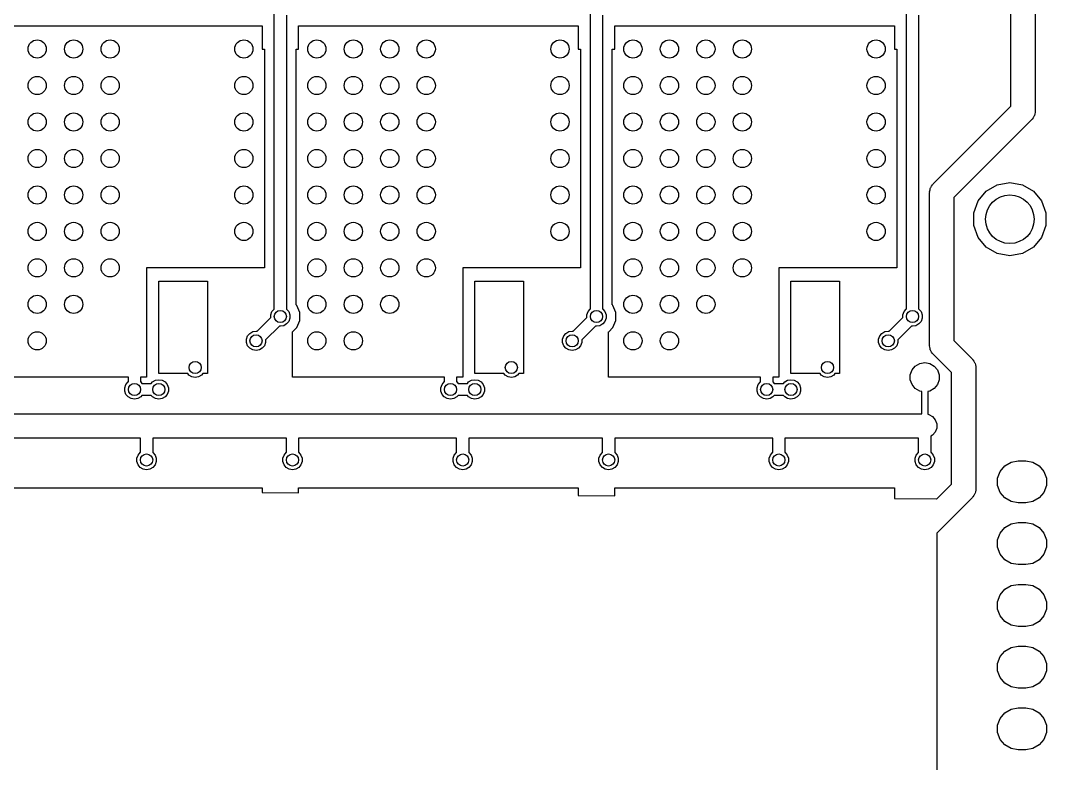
# Model space of a CAD drawing. Extents: x 0.3 to 75.7, y -92.7 to -2.
# Drawn here: x 33.32 to 75.51, y -57.51 to -26.83 of the extents above; entities that cross this region are included whole.
import ezdxf

# ---------------------------------------------------------------- set-up
doc = ezdxf.new("R2010")
doc.units = 0
doc.header["$MEASUREMENT"] = 0
doc.layers.add('BLACK', color=7, linetype='CONTINUOUS')

msp = doc.modelspace()

# ---------------------------------------------------------------- linework, layer by layer
at = {"layer": 'Black'}
for p, q in [((74.04, -30.3529), (74.04, -20.994)), ((75.04, -20.994), (75.04, -30.56)), ((43.75, -38.6877), (43.75, -26.5)), ((56.75, -38.6877), (56.75, -26.5)), ((69.75, -38.6877), (69.75, -26.5)), ((44.25, -26.6036), (44.25, -38.6877)), ((57.25, -26.6036), (57.25, -38.6877)), ((70.25, -26.6036), (70.25, -38.6877)), ((31.7494, -27.0503), (43.2506, -27.0503)), ((43.2506, -27.0503), (43.2506, -28)), ((44.7494, -28), (44.7494, -27.0503)), ((44.7494, -27.0503), (56.2506, -27.0503)), ((56.2506, -27.0503), (56.2506, -28)), ((57.7494, -28), (57.7494, -27.0503)), ((57.7494, -27.0503), (69.2506, -27.0503)), ((69.2506, -27.0503), (69.2506, -28)), ((43.2506, -28), (43.337, -28)), ((43.337, -28), (43.3381, -28.0002)), ((43.3381, -28.0002), (43.3393, -28.0002)), ((43.3393, -28.0002), (43.3403, -28.0006)), ((43.3403, -28.0006), (43.3414, -28.0008)), ((43.3414, -28.0008), (43.3424, -28.0014)), ((43.3424, -28.0014), (43.3435, -28.0017)), ((43.3435, -28.0017), (43.3444, -28.0025)), ((43.3444, -28.0025), (43.3454, -28.003)), ((43.3454, -28.003), (43.3461, -28.0039)), ((43.3461, -28.0039), (43.347, -28.0046)), ((43.347, -28.0046), (43.3475, -28.0056)), ((43.3475, -28.0056), (43.3483, -28.0065)), ((43.3483, -28.0065), (43.3486, -28.0076)), ((43.3486, -28.0076), (43.3492, -28.0086)), ((43.3492, -28.0086), (43.3494, -28.0097)), ((43.3494, -28.0097), (43.3498, -28.0107)), ((43.3498, -28.0107), (43.3498, -28.0119)), ((43.3498, -28.0119), (43.35, -28.013)), ((43.35, -28.013), (43.35, -36.987)), ((44.65, -28.013), (44.6502, -28.0119)), ((44.65, -38.5134), (44.65, -28.013)), ((44.6502, -28.0107), (44.6506, -28.0097)), ((44.6502, -28.0119), (44.6502, -28.0107)), ((44.6506, -28.0097), (44.6508, -28.0086)), ((44.6508, -28.0086), (44.6514, -28.0076)), ((44.6514, -28.0076), (44.6517, -28.0065)), ((44.6517, -28.0065), (44.6525, -28.0056)), ((44.6525, -28.0056), (44.653, -28.0046)), ((44.653, -28.0046), (44.6539, -28.0039)), ((44.6539, -28.0039), (44.6546, -28.003)), ((44.6546, -28.003), (44.6556, -28.0025)), ((44.6556, -28.0025), (44.6565, -28.0017)), ((44.6565, -28.0017), (44.6576, -28.0014)), ((44.6576, -28.0014), (44.6586, -28.0008)), ((44.6586, -28.0008), (44.6597, -28.0006)), ((44.6597, -28.0006), (44.6607, -28.0002)), ((44.6607, -28.0002), (44.6619, -28.0002)), ((44.6619, -28.0002), (44.663, -28)), ((44.663, -28), (44.7494, -28)), ((56.2506, -28), (56.337, -28)), ((56.337, -28), (56.3381, -28.0002)), ((56.3381, -28.0002), (56.3393, -28.0002)), ((56.3393, -28.0002), (56.3403, -28.0006)), ((56.3403, -28.0006), (56.3414, -28.0008)), ((56.3414, -28.0008), (56.3424, -28.0014)), ((56.3424, -28.0014), (56.3435, -28.0017)), ((56.3435, -28.0017), (56.3444, -28.0025)), ((56.3444, -28.0025), (56.3454, -28.003)), ((56.3454, -28.003), (56.3461, -28.0039)), ((56.3461, -28.0039), (56.347, -28.0046)), ((56.347, -28.0046), (56.3475, -28.0056)), ((56.3475, -28.0056), (56.3483, -28.0065)), ((56.3483, -28.0065), (56.3486, -28.0076)), ((56.3486, -28.0076), (56.3492, -28.0086)), ((56.3492, -28.0086), (56.3494, -28.0097)), ((56.3494, -28.0097), (56.3498, -28.0107)), ((56.3498, -28.0107), (56.3498, -28.0119)), ((56.3498, -28.0119), (56.35, -28.013)), ((56.35, -28.013), (56.35, -36.987)), ((57.65, -28.013), (57.6502, -28.0119)), ((57.65, -38.5134), (57.65, -28.013)), ((57.6502, -28.0107), (57.6506, -28.0097)), ((57.6502, -28.0119), (57.6502, -28.0107)), ((57.6506, -28.0097), (57.6508, -28.0086)), ((57.6508, -28.0086), (57.6514, -28.0076)), ((57.6514, -28.0076), (57.6517, -28.0065)), ((57.6517, -28.0065), (57.6525, -28.0056)), ((57.6525, -28.0056), (57.653, -28.0046)), ((57.653, -28.0046), (57.6539, -28.0039)), ((57.6539, -28.0039), (57.6546, -28.003)), ((57.6546, -28.003), (57.6556, -28.0025)), ((57.6556, -28.0025), (57.6565, -28.0017)), ((57.6565, -28.0017), (57.6576, -28.0014)), ((57.6576, -28.0014), (57.6586, -28.0008)), ((57.6586, -28.0008), (57.6597, -28.0006)), ((57.6597, -28.0006), (57.6607, -28.0002)), ((57.6607, -28.0002), (57.6619, -28.0002)), ((57.6619, -28.0002), (57.663, -28)), ((57.663, -28), (57.7494, -28)), ((69.2506, -28), (69.337, -28)), ((69.337, -28), (69.3381, -28.0002)), ((69.3381, -28.0002), (69.3393, -28.0002)), ((69.3393, -28.0002), (69.3403, -28.0006)), ((69.3403, -28.0006), (69.3414, -28.0008)), ((69.3414, -28.0008), (69.3424, -28.0014)), ((69.3424, -28.0014), (69.3435, -28.0017)), ((69.3435, -28.0017), (69.3444, -28.0025)), ((69.3444, -28.0025), (69.3454, -28.003)), ((69.3454, -28.003), (69.3461, -28.0039)), ((69.3461, -28.0039), (69.347, -28.0046)), ((69.347, -28.0046), (69.3475, -28.0056)), ((69.3475, -28.0056), (69.3483, -28.0065)), ((69.3483, -28.0065), (69.3486, -28.0076)), ((69.3486, -28.0076), (69.3492, -28.0086)), ((69.3492, -28.0086), (69.3494, -28.0097)), ((69.3494, -28.0097), (69.3498, -28.0107)), ((69.3498, -28.0107), (69.3498, -28.0119)), ((69.3498, -28.0119), (69.35, -28.013)), ((69.35, -28.013), (69.35, -36.987)), ((70.8464, -33.5464), (74.04, -30.3529)), ((74.9932, -30.7713), (74.9557, -30.8248)), ((74.9988, -30.7501), (74.9932, -30.7713)), ((75.0098, -30.731), (74.9988, -30.7501)), ((75.0212, -30.6667), (75.0098, -30.731)), ((75.0381, -30.6036), (75.0212, -30.6667)), ((75.04, -30.56), (75.0362, -30.5817)), ((75.0362, -30.5817), (75.0381, -30.6036)), ((74.8936, -30.9136), (71.7, -34.1071)), ((74.9062, -30.8955), (74.8936, -30.9136)), ((74.923, -30.8814), (74.9062, -30.8955)), ((74.9557, -30.8248), (74.923, -30.8814)), ((70.7188, -33.7933), (70.7302, -33.729)), ((70.7302, -33.729), (70.7412, -33.7099)), ((70.7412, -33.7099), (70.7468, -33.6887)), ((70.7468, -33.6887), (70.7843, -33.6352)), ((70.7843, -33.6352), (70.817, -33.5786)), ((70.817, -33.5786), (70.8338, -33.5645)), ((70.8338, -33.5645), (70.8464, -33.5464)), ((73.0321, -33.8465), (73.485, -33.5851)), ((73.485, -33.5851), (74, -33.4943)), ((74, -33.4943), (74.515, -33.5851)), ((74.515, -33.5851), (74.9679, -33.8465)), ((70.7, -33.9), (70.7038, -33.8783)), ((70.7, -40.2), (70.7, -33.9)), ((70.7019, -33.8564), (70.7188, -33.7933)), ((70.7038, -33.8783), (70.7019, -33.8564)), ((71.7, -34.1071), (71.7, -39.9929)), ((72.696, -34.2471), (73.0321, -33.8465)), ((74.9679, -33.8465), (75.304, -34.2471)), ((72.5171, -34.7385), (72.696, -34.2471)), ((75.304, -34.2471), (75.4829, -34.7385)), ((72.5171, -35.2615), (72.5171, -34.7385)), ((75.4829, -34.7385), (75.4829, -35.2615)), ((72.696, -35.7529), (72.5171, -35.2615)), ((75.4829, -35.2615), (75.304, -35.7529)), ((73.0321, -36.1535), (72.696, -35.7529)), ((75.304, -35.7529), (74.9679, -36.1535)), ((73.485, -36.4149), (73.0321, -36.1535)), ((74.9679, -36.1535), (74.515, -36.4149)), ((74, -36.5057), (73.485, -36.4149)), ((74.515, -36.4149), (74, -36.5057)), ((38.5002, -37.0002), (38.5, -37.0012)), ((38.5, -37.0012), (38.5, -41.487)), ((38.5013, -37), (38.5002, -37.0002)), ((43.337, -37), (38.5013, -37)), ((43.3381, -36.9998), (43.337, -37)), ((43.3393, -36.9998), (43.3381, -36.9998)), ((43.3403, -36.9994), (43.3393, -36.9998)), ((43.3414, -36.9992), (43.3403, -36.9994)), ((43.3424, -36.9986), (43.3414, -36.9992)), ((43.3435, -36.9983), (43.3424, -36.9986)), ((43.3444, -36.9975), (43.3435, -36.9983)), ((43.3454, -36.997), (43.3444, -36.9975)), ((43.3461, -36.9961), (43.3454, -36.997)), ((43.347, -36.9954), (43.3461, -36.9961)), ((43.3475, -36.9944), (43.347, -36.9954)), ((43.3483, -36.9935), (43.3475, -36.9944)), ((43.3486, -36.9924), (43.3483, -36.9935)), ((43.3492, -36.9914), (43.3486, -36.9924)), ((43.3494, -36.9903), (43.3492, -36.9914)), ((43.3498, -36.9893), (43.3494, -36.9903)), ((43.35, -36.987), (43.3498, -36.9881)), ((43.3498, -36.9881), (43.3498, -36.9893)), ((51.5002, -37.0002), (51.5, -37.0012)), ((51.5, -37.0012), (51.5, -41.487)), ((51.5013, -37), (51.5002, -37.0002)), ((56.337, -37), (51.5013, -37)), ((56.3381, -36.9998), (56.337, -37)), ((56.3393, -36.9998), (56.3381, -36.9998)), ((56.3403, -36.9994), (56.3393, -36.9998)), ((56.3414, -36.9992), (56.3403, -36.9994)), ((56.3424, -36.9986), (56.3414, -36.9992)), ((56.3435, -36.9983), (56.3424, -36.9986)), ((56.3444, -36.9975), (56.3435, -36.9983)), ((56.3454, -36.997), (56.3444, -36.9975)), ((56.3461, -36.9961), (56.3454, -36.997)), ((56.347, -36.9954), (56.3461, -36.9961)), ((56.3475, -36.9944), (56.347, -36.9954)), ((56.3483, -36.9935), (56.3475, -36.9944)), ((56.3486, -36.9924), (56.3483, -36.9935)), ((56.3492, -36.9914), (56.3486, -36.9924)), ((56.3494, -36.9903), (56.3492, -36.9914)), ((56.3498, -36.9893), (56.3494, -36.9903)), ((56.35, -36.987), (56.3498, -36.9881)), ((56.3498, -36.9881), (56.3498, -36.9893)), ((64.5002, -37.0002), (64.5, -37.0012)), ((64.5, -37.0012), (64.5, -41.487)), ((64.5013, -37), (64.5002, -37.0002)), ((69.337, -37), (64.5013, -37)), ((69.3381, -36.9998), (69.337, -37)), ((69.3393, -36.9998), (69.3381, -36.9998)), ((69.3403, -36.9994), (69.3393, -36.9998)), ((69.3414, -36.9992), (69.3403, -36.9994)), ((69.3424, -36.9986), (69.3414, -36.9992)), ((69.3435, -36.9983), (69.3424, -36.9986)), ((69.3444, -36.9975), (69.3435, -36.9983)), ((69.3454, -36.997), (69.3444, -36.9975)), ((69.3461, -36.9961), (69.3454, -36.997)), ((69.347, -36.9954), (69.3461, -36.9961)), ((69.3475, -36.9944), (69.347, -36.9954)), ((69.3483, -36.9935), (69.3475, -36.9944)), ((69.3486, -36.9924), (69.3483, -36.9935)), ((69.3492, -36.9914), (69.3486, -36.9924)), ((69.3494, -36.9903), (69.3492, -36.9914)), ((69.3498, -36.9893), (69.3494, -36.9903)), ((69.35, -36.987), (69.3498, -36.9881)), ((69.3498, -36.9881), (69.3498, -36.9893)), ((38.9999, -41.35), (38.9999, -37.5502)), ((38.9999, -37.5502), (40.9988, -37.5502)), ((40.9988, -37.5502), (40.9988, -41.35)), ((51.9999, -41.35), (51.9999, -37.5502)), ((51.9999, -37.5502), (53.9988, -37.5502)), ((53.9988, -37.5502), (53.9988, -41.35)), ((64.9999, -41.35), (64.9999, -37.5502)), ((64.9999, -37.5502), (66.9988, -37.5502)), ((66.9988, -37.5502), (66.9988, -41.35)), ((43.6046, -38.9303), (43.6523, -38.7992)), ((43.6523, -38.7992), (43.7419, -38.6924)), ((43.7419, -38.6924), (43.75, -38.6877)), ((44.25, -38.6877), (44.2581, -38.6924)), ((44.2581, -38.6924), (44.3477, -38.7992)), ((44.3477, -38.7992), (44.3954, -38.9303)), ((44.6501, -38.514), (44.65, -38.5134)), ((44.65, -38.5145), (44.6501, -38.514)), ((44.6505, -38.5162), (44.65, -38.5145)), ((44.6508, -38.5178), (44.6505, -38.5162)), ((44.6511, -38.5183), (44.6508, -38.5178)), ((44.6512, -38.5189), (44.6511, -38.5183)), ((44.6522, -38.5203), (44.6512, -38.5189)), ((44.653, -38.5218), (44.6522, -38.5203)), ((44.6535, -38.5221), (44.653, -38.5218)), ((44.6538, -38.5226), (44.6535, -38.5221)), ((44.6786, -38.5474), (44.6538, -38.5226)), ((44.8001, -38.8416), (44.6786, -38.5474)), ((56.6046, -38.9303), (56.6523, -38.7992)), ((56.6523, -38.7992), (56.7419, -38.6924)), ((56.7419, -38.6924), (56.75, -38.6877)), ((57.25, -38.6877), (57.2581, -38.6924)), ((57.2581, -38.6924), (57.3477, -38.7992)), ((57.3477, -38.7992), (57.3954, -38.9303)), ((57.6501, -38.514), (57.65, -38.5134)), ((57.65, -38.5145), (57.6501, -38.514)), ((57.6505, -38.5162), (57.65, -38.5145)), ((57.6508, -38.5178), (57.6505, -38.5162)), ((57.6511, -38.5183), (57.6508, -38.5178)), ((57.6512, -38.5189), (57.6511, -38.5183)), ((57.6522, -38.5203), (57.6512, -38.5189)), ((57.653, -38.5218), (57.6522, -38.5203)), ((57.6535, -38.5221), (57.653, -38.5218)), ((57.6538, -38.5226), (57.6535, -38.5221)), ((57.6786, -38.5474), (57.6538, -38.5226)), ((57.8001, -38.8416), (57.6786, -38.5474)), ((69.6046, -38.9303), (69.6523, -38.7992)), ((69.6523, -38.7992), (69.7419, -38.6924)), ((69.7419, -38.6924), (69.75, -38.6877)), ((70.25, -38.6877), (70.2581, -38.6924)), ((70.2581, -38.6924), (70.3477, -38.7992)), ((70.3477, -38.7992), (70.3954, -38.9303)), ((43.0408, -39.6057), (43.6046, -39.0419)), ((43.6046, -39.0419), (43.6046, -38.9303)), ((44.3477, -39.2008), (44.2581, -39.3076)), ((44.3954, -39.0697), (44.3477, -39.2008)), ((44.3954, -38.9303), (44.3954, -39.0697)), ((44.6778, -39.4538), (44.7999, -39.1598)), ((44.7999, -39.1598), (44.8001, -38.8416)), ((56.0408, -39.6057), (56.6046, -39.0419)), ((56.6046, -39.0419), (56.6046, -38.9303)), ((57.3477, -39.2008), (57.2581, -39.3076)), ((57.3954, -39.0697), (57.3477, -39.2008)), ((57.3954, -38.9303), (57.3954, -39.0697)), ((57.6778, -39.4538), (57.7999, -39.1598)), ((57.7999, -39.1598), (57.8001, -38.8416)), ((69.0408, -39.6057), (69.6046, -39.0419)), ((69.6046, -39.0419), (69.6046, -38.9303)), ((70.3477, -39.2008), (70.2581, -39.3076)), ((70.3954, -39.0697), (70.3477, -39.2008)), ((70.3954, -38.9303), (70.3954, -39.0697)), ((42.7419, -39.6924), (42.8627, -39.6227)), ((42.8627, -39.6227), (43, -39.5985)), ((43, -39.5985), (43.0408, -39.6057)), ((43.9592, -39.3943), (43.3954, -39.9581)), ((44, -39.4015), (43.9592, -39.3943)), ((44.1373, -39.3773), (44, -39.4015)), ((44.2581, -39.3076), (44.1373, -39.3773)), ((44.5, -39.6355), (44.5005, -39.6339)), ((44.5001, -39.6361), (44.5, -39.6355)), ((44.5, -39.6366), (44.5001, -39.6361)), ((44.5, -41.487), (44.5, -39.6366)), ((44.5005, -39.6339), (44.5008, -39.6322)), ((44.5008, -39.6322), (44.5011, -39.6317)), ((44.5011, -39.6317), (44.5012, -39.6311)), ((44.5012, -39.6311), (44.5022, -39.6298)), ((44.5022, -39.6298), (44.503, -39.6283)), ((44.503, -39.6283), (44.5035, -39.6279)), ((44.5035, -39.6279), (44.5038, -39.6274)), ((44.5038, -39.6274), (44.6778, -39.4538)), ((55.7419, -39.6924), (55.8627, -39.6227)), ((55.8627, -39.6227), (56, -39.5985)), ((56, -39.5985), (56.0408, -39.6057)), ((56.9592, -39.3943), (56.3954, -39.9581)), ((57, -39.4015), (56.9592, -39.3943)), ((57.1373, -39.3773), (57, -39.4015)), ((57.2581, -39.3076), (57.1373, -39.3773)), ((57.5, -39.6355), (57.5005, -39.6339)), ((57.5001, -39.6361), (57.5, -39.6355)), ((57.5, -39.6366), (57.5001, -39.6361)), ((57.5, -41.487), (57.5, -39.6366)), ((57.5005, -39.6339), (57.5008, -39.6322)), ((57.5008, -39.6322), (57.5011, -39.6317)), ((57.5011, -39.6317), (57.5012, -39.6311)), ((57.5012, -39.6311), (57.5022, -39.6298)), ((57.5022, -39.6298), (57.503, -39.6283)), ((57.503, -39.6283), (57.5035, -39.6279)), ((57.5035, -39.6279), (57.5038, -39.6274)), ((57.5038, -39.6274), (57.6778, -39.4538)), ((68.7419, -39.6924), (68.8627, -39.6227)), ((68.8627, -39.6227), (69, -39.5985)), ((69, -39.5985), (69.0408, -39.6057)), ((69.9592, -39.3943), (69.3954, -39.9581)), ((70, -39.4015), (69.9592, -39.3943)), ((70.1373, -39.3773), (70, -39.4015)), ((70.2581, -39.3076), (70.1373, -39.3773)), ((42.6046, -39.9303), (42.6523, -39.7992)), ((42.6046, -40.0697), (42.6046, -39.9303)), ((42.6523, -40.2008), (42.6046, -40.0697)), ((42.6523, -39.7992), (42.7419, -39.6924)), ((43.3954, -40.0697), (43.3477, -40.2008)), ((43.3954, -39.9581), (43.3954, -40.0697)), ((55.6046, -39.9303), (55.6523, -39.7992)), ((55.6046, -40.0697), (55.6046, -39.9303)), ((55.6523, -40.2008), (55.6046, -40.0697)), ((55.6523, -39.7992), (55.7419, -39.6924)), ((56.3954, -40.0697), (56.3477, -40.2008)), ((56.3954, -39.9581), (56.3954, -40.0697)), ((68.6046, -39.9303), (68.6523, -39.7992)), ((68.6046, -40.0697), (68.6046, -39.9303)), ((68.6523, -40.2008), (68.6046, -40.0697)), ((68.6523, -39.7992), (68.7419, -39.6924)), ((69.3954, -40.0697), (69.3477, -40.2008)), ((69.3954, -39.9581), (69.3954, -40.0697)), ((71.7, -39.9929), (72.4536, -40.7464)), ((42.7419, -40.3076), (42.6523, -40.2008)), ((42.8627, -40.3773), (42.7419, -40.3076)), ((43, -40.4015), (42.8627, -40.3773)), ((43.1373, -40.3773), (43, -40.4015)), ((43.2581, -40.3076), (43.1373, -40.3773)), ((43.3477, -40.2008), (43.2581, -40.3076)), ((55.7419, -40.3076), (55.6523, -40.2008)), ((55.8627, -40.3773), (55.7419, -40.3076)), ((56, -40.4015), (55.8627, -40.3773)), ((56.1373, -40.3773), (56, -40.4015)), ((56.2581, -40.3076), (56.1373, -40.3773)), ((56.3477, -40.2008), (56.2581, -40.3076)), ((68.7419, -40.3076), (68.6523, -40.2008)), ((68.8627, -40.3773), (68.7419, -40.3076)), ((69, -40.4015), (68.8627, -40.3773)), ((69.1373, -40.3773), (69, -40.4015)), ((69.2581, -40.3076), (69.1373, -40.3773)), ((69.3477, -40.2008), (69.2581, -40.3076)), ((70.7038, -40.2217), (70.7, -40.2)), ((70.7019, -40.2436), (70.7038, -40.2217)), ((70.7188, -40.3067), (70.7019, -40.2436)), ((70.7302, -40.371), (70.7188, -40.3067)), ((70.7412, -40.3901), (70.7302, -40.371)), ((70.7468, -40.4113), (70.7412, -40.3901)), ((70.7843, -40.4648), (70.7468, -40.4113)), ((70.817, -40.5214), (70.7843, -40.4648)), ((70.294, -40.934), (70.5, -40.8977)), ((70.5, -40.8977), (70.706, -40.934)), ((70.8338, -40.5355), (70.817, -40.5214)), ((70.8464, -40.5536), (70.8338, -40.5355)), ((71.6, -41.3071), (70.8464, -40.5536)), ((72.4536, -40.7464), (72.4662, -40.7645)), ((72.4662, -40.7645), (72.483, -40.7786)), ((72.483, -40.7786), (72.5157, -40.8352)), ((72.5157, -40.8352), (72.5532, -40.8887)), ((72.5532, -40.8887), (72.5588, -40.9099)), ((72.5588, -40.9099), (72.5698, -40.929)), ((69.9069, -41.3954), (69.9784, -41.1989)), ((69.9784, -41.1989), (70.1129, -41.0386)), ((70.1129, -41.0386), (70.294, -40.934)), ((70.706, -40.934), (70.8871, -41.0386)), ((70.8871, -41.0386), (71.0216, -41.1989)), ((71.0216, -41.1989), (71.0931, -41.3954)), ((71.6, -45.8929), (71.6, -41.3071)), ((72.5698, -40.929), (72.5812, -40.9933)), ((72.5812, -40.9933), (72.5981, -41.0564)), ((72.5981, -41.0564), (72.5962, -41.0783)), ((72.5962, -41.0783), (72.6, -41.1)), ((72.6, -41.1), (72.6, -46.1)), ((37.75, -41.5), (31.513, -41.5)), ((37.6523, -41.7992), (37.7419, -41.6924)), ((37.7419, -41.6924), (37.75, -41.6877)), ((37.75, -41.6877), (37.75, -41.5)), ((38.487, -41.5), (38.25, -41.5)), ((38.25, -41.5), (38.25, -41.6877)), ((38.25, -41.6877), (38.2581, -41.6924)), ((38.2581, -41.6924), (38.3064, -41.75)), ((38.3064, -41.75), (38.6936, -41.75)), ((38.4881, -41.4998), (38.487, -41.5)), ((38.4893, -41.4998), (38.4881, -41.4998)), ((38.4903, -41.4994), (38.4893, -41.4998)), ((38.4914, -41.4992), (38.4903, -41.4994)), ((38.4924, -41.4986), (38.4914, -41.4992)), ((38.4935, -41.4983), (38.4924, -41.4986)), ((38.4944, -41.4975), (38.4935, -41.4983)), ((38.4954, -41.497), (38.4944, -41.4975)), ((38.4961, -41.4961), (38.4954, -41.497)), ((38.497, -41.4954), (38.4961, -41.4961)), ((38.4975, -41.4944), (38.497, -41.4954)), ((38.4983, -41.4935), (38.4975, -41.4944)), ((38.4986, -41.4924), (38.4983, -41.4935)), ((38.4992, -41.4914), (38.4986, -41.4924)), ((38.4994, -41.4903), (38.4992, -41.4914)), ((38.4998, -41.4893), (38.4994, -41.4903)), ((38.5, -41.487), (38.4998, -41.4881)), ((38.4998, -41.4881), (38.4998, -41.4893)), ((38.6936, -41.75), (38.7419, -41.6924)), ((38.7419, -41.6924), (38.8627, -41.6227)), ((38.8627, -41.6227), (39, -41.5985)), ((40.1936, -41.35), (38.9999, -41.35)), ((39, -41.5985), (39.1373, -41.6227)), ((39.1373, -41.6227), (39.2581, -41.6924)), ((39.2581, -41.6924), (39.3477, -41.7992)), ((40.2419, -41.4076), (40.1936, -41.35)), ((40.3627, -41.4773), (40.2419, -41.4076)), ((40.5, -41.5015), (40.3627, -41.4773)), ((40.6373, -41.4773), (40.5, -41.5015)), ((40.7581, -41.4076), (40.6373, -41.4773)), ((40.8064, -41.35), (40.7581, -41.4076)), ((40.9988, -41.35), (40.8064, -41.35)), ((44.5002, -41.4881), (44.5, -41.487)), ((44.5002, -41.4893), (44.5002, -41.4881)), ((44.5006, -41.4903), (44.5002, -41.4893)), ((44.5008, -41.4914), (44.5006, -41.4903)), ((44.5014, -41.4924), (44.5008, -41.4914)), ((44.5017, -41.4935), (44.5014, -41.4924)), ((44.5025, -41.4944), (44.5017, -41.4935)), ((44.503, -41.4954), (44.5025, -41.4944)), ((44.5039, -41.4961), (44.503, -41.4954)), ((44.5046, -41.497), (44.5039, -41.4961)), ((44.5056, -41.4975), (44.5046, -41.497)), ((44.5065, -41.4983), (44.5056, -41.4975)), ((44.5076, -41.4986), (44.5065, -41.4983)), ((44.5086, -41.4992), (44.5076, -41.4986)), ((44.5097, -41.4994), (44.5086, -41.4992)), ((44.5107, -41.4998), (44.5097, -41.4994)), ((44.5119, -41.4998), (44.5107, -41.4998)), ((44.513, -41.5), (44.5119, -41.4998)), ((50.75, -41.5), (44.513, -41.5)), ((50.6523, -41.7992), (50.7419, -41.6924)), ((50.7419, -41.6924), (50.75, -41.6877)), ((50.75, -41.6877), (50.75, -41.5)), ((51.487, -41.5), (51.25, -41.5)), ((51.25, -41.5), (51.25, -41.6877)), ((51.25, -41.6877), (51.2581, -41.6924)), ((51.2581, -41.6924), (51.3064, -41.75)), ((51.3064, -41.75), (51.6936, -41.75)), ((51.4881, -41.4998), (51.487, -41.5)), ((51.4893, -41.4998), (51.4881, -41.4998)), ((51.4903, -41.4994), (51.4893, -41.4998)), ((51.4914, -41.4992), (51.4903, -41.4994)), ((51.4924, -41.4986), (51.4914, -41.4992)), ((51.4935, -41.4983), (51.4924, -41.4986)), ((51.4944, -41.4975), (51.4935, -41.4983)), ((51.4954, -41.497), (51.4944, -41.4975)), ((51.4961, -41.4961), (51.4954, -41.497)), ((51.497, -41.4954), (51.4961, -41.4961)), ((51.4975, -41.4944), (51.497, -41.4954)), ((51.4983, -41.4935), (51.4975, -41.4944)), ((51.4986, -41.4924), (51.4983, -41.4935)), ((51.4992, -41.4914), (51.4986, -41.4924)), ((51.4994, -41.4903), (51.4992, -41.4914)), ((51.4998, -41.4893), (51.4994, -41.4903)), ((51.5, -41.487), (51.4998, -41.4881)), ((51.4998, -41.4881), (51.4998, -41.4893)), ((51.6936, -41.75), (51.7419, -41.6924)), ((51.7419, -41.6924), (51.8627, -41.6227)), ((51.8627, -41.6227), (52, -41.5985)), ((53.1936, -41.35), (51.9999, -41.35)), ((52, -41.5985), (52.1373, -41.6227)), ((52.1373, -41.6227), (52.2581, -41.6924)), ((52.2581, -41.6924), (52.3477, -41.7992)), ((53.2419, -41.4076), (53.1936, -41.35)), ((53.3627, -41.4773), (53.2419, -41.4076)), ((53.5, -41.5015), (53.3627, -41.4773)), ((53.6373, -41.4773), (53.5, -41.5015)), ((53.7581, -41.4076), (53.6373, -41.4773)), ((53.8064, -41.35), (53.7581, -41.4076)), ((53.9988, -41.35), (53.8064, -41.35)), ((57.5002, -41.4881), (57.5, -41.487)), ((57.5002, -41.4893), (57.5002, -41.4881)), ((57.5006, -41.4903), (57.5002, -41.4893)), ((57.5008, -41.4914), (57.5006, -41.4903)), ((57.5014, -41.4924), (57.5008, -41.4914)), ((57.5017, -41.4935), (57.5014, -41.4924)), ((57.5025, -41.4944), (57.5017, -41.4935)), ((57.503, -41.4954), (57.5025, -41.4944)), ((57.5039, -41.4961), (57.503, -41.4954)), ((57.5046, -41.497), (57.5039, -41.4961)), ((57.5056, -41.4975), (57.5046, -41.497)), ((57.5065, -41.4983), (57.5056, -41.4975)), ((57.5076, -41.4986), (57.5065, -41.4983)), ((57.5086, -41.4992), (57.5076, -41.4986)), ((57.5097, -41.4994), (57.5086, -41.4992)), ((57.5107, -41.4998), (57.5097, -41.4994)), ((57.5119, -41.4998), (57.5107, -41.4998)), ((57.513, -41.5), (57.5119, -41.4998)), ((63.75, -41.5), (57.513, -41.5)), ((63.6523, -41.7992), (63.7419, -41.6924)), ((63.7419, -41.6924), (63.75, -41.6877)), ((63.75, -41.6877), (63.75, -41.5)), ((64.487, -41.5), (64.25, -41.5)), ((64.25, -41.5), (64.25, -41.6877)), ((64.25, -41.6877), (64.2581, -41.6924)), ((64.2581, -41.6924), (64.3064, -41.75)), ((64.3064, -41.75), (64.6936, -41.75)), ((64.4881, -41.4998), (64.487, -41.5)), ((64.4893, -41.4998), (64.4881, -41.4998)), ((64.4903, -41.4994), (64.4893, -41.4998)), ((64.4914, -41.4992), (64.4903, -41.4994)), ((64.4924, -41.4986), (64.4914, -41.4992)), ((64.4935, -41.4983), (64.4924, -41.4986)), ((64.4944, -41.4975), (64.4935, -41.4983)), ((64.4954, -41.497), (64.4944, -41.4975)), ((64.4961, -41.4961), (64.4954, -41.497)), ((64.497, -41.4954), (64.4961, -41.4961)), ((64.4975, -41.4944), (64.497, -41.4954)), ((64.4983, -41.4935), (64.4975, -41.4944)), ((64.4986, -41.4924), (64.4983, -41.4935)), ((64.4992, -41.4914), (64.4986, -41.4924)), ((64.4994, -41.4903), (64.4992, -41.4914)), ((64.4998, -41.4893), (64.4994, -41.4903)), ((64.5, -41.487), (64.4998, -41.4881)), ((64.4998, -41.4881), (64.4998, -41.4893)), ((64.6936, -41.75), (64.7419, -41.6924)), ((64.7419, -41.6924), (64.8627, -41.6227)), ((64.8627, -41.6227), (65, -41.5985)), ((66.1936, -41.35), (64.9999, -41.35)), ((65, -41.5985), (65.1373, -41.6227)), ((65.1373, -41.6227), (65.2581, -41.6924)), ((65.2581, -41.6924), (65.3477, -41.7992)), ((66.2419, -41.4076), (66.1936, -41.35)), ((66.3627, -41.4773), (66.2419, -41.4076)), ((66.5, -41.5015), (66.3627, -41.4773)), ((66.6373, -41.4773), (66.5, -41.5015)), ((66.7581, -41.4076), (66.6373, -41.4773)), ((66.8064, -41.35), (66.7581, -41.4076)), ((66.9988, -41.35), (66.8064, -41.35)), ((69.9069, -41.6046), (69.9069, -41.3954)), ((69.9784, -41.8011), (69.9069, -41.6046)), ((71.0931, -41.6046), (71.0216, -41.8011)), ((71.0931, -41.3954), (71.0931, -41.6046)), ((37.6046, -41.9303), (37.6523, -41.7992)), ((37.6046, -42.0697), (37.6046, -41.9303)), ((37.6523, -42.2008), (37.6046, -42.0697)), ((39.3477, -41.7992), (39.3954, -41.9303)), ((39.3954, -42.0697), (39.3477, -42.2008)), ((39.3954, -41.9303), (39.3954, -42.0697)), ((50.6046, -41.9303), (50.6523, -41.7992)), ((50.6046, -42.0697), (50.6046, -41.9303)), ((50.6523, -42.2008), (50.6046, -42.0697)), ((52.3477, -41.7992), (52.3954, -41.9303)), ((52.3954, -42.0697), (52.3477, -42.2008)), ((52.3954, -41.9303), (52.3954, -42.0697)), ((63.6046, -41.9303), (63.6523, -41.7992)), ((63.6046, -42.0697), (63.6046, -41.9303)), ((63.6523, -42.2008), (63.6046, -42.0697)), ((65.3477, -41.7992), (65.3954, -41.9303)), ((65.3954, -42.0697), (65.3477, -42.2008)), ((65.3954, -41.9303), (65.3954, -42.0697)), ((70.1129, -41.9614), (69.9784, -41.8011)), ((70.294, -42.066), (70.1129, -41.9614)), ((70.375, -42.0803), (70.294, -42.066)), ((70.375, -43), (70.375, -42.0803)), ((70.706, -42.066), (70.625, -42.0803)), ((70.625, -42.0803), (70.625, -43.022)), ((70.8871, -41.9614), (70.706, -42.066)), ((71.0216, -41.8011), (70.8871, -41.9614)), ((37.7419, -42.3076), (37.6523, -42.2008)), ((37.8627, -42.3773), (37.7419, -42.3076)), ((38, -42.4015), (37.8627, -42.3773)), ((38.1373, -42.3773), (38, -42.4015)), ((38.2581, -42.3076), (38.1373, -42.3773)), ((38.3064, -42.25), (38.2581, -42.3076)), ((38.6936, -42.25), (38.3064, -42.25)), ((38.7419, -42.3076), (38.6936, -42.25)), ((38.8627, -42.3773), (38.7419, -42.3076)), ((39, -42.4015), (38.8627, -42.3773)), ((39.1373, -42.3773), (39, -42.4015)), ((39.2581, -42.3076), (39.1373, -42.3773)), ((39.3477, -42.2008), (39.2581, -42.3076)), ((50.7419, -42.3076), (50.6523, -42.2008)), ((50.8627, -42.3773), (50.7419, -42.3076)), ((51, -42.4015), (50.8627, -42.3773)), ((51.1373, -42.3773), (51, -42.4015)), ((51.2581, -42.3076), (51.1373, -42.3773)), ((51.3064, -42.25), (51.2581, -42.3076)), ((51.6936, -42.25), (51.3064, -42.25)), ((51.7419, -42.3076), (51.6936, -42.25)), ((51.8627, -42.3773), (51.7419, -42.3076)), ((52, -42.4015), (51.8627, -42.3773)), ((52.1373, -42.3773), (52, -42.4015)), ((52.2581, -42.3076), (52.1373, -42.3773)), ((52.3477, -42.2008), (52.2581, -42.3076)), ((63.7419, -42.3076), (63.6523, -42.2008)), ((63.8627, -42.3773), (63.7419, -42.3076)), ((64, -42.4015), (63.8627, -42.3773)), ((64.1373, -42.3773), (64, -42.4015)), ((64.2581, -42.3076), (64.1373, -42.3773)), ((64.3064, -42.25), (64.2581, -42.3076)), ((64.6936, -42.25), (64.3064, -42.25)), ((64.7419, -42.3076), (64.6936, -42.25)), ((64.8627, -42.3773), (64.7419, -42.3076)), ((65, -42.4015), (64.8627, -42.3773)), ((65.1373, -42.3773), (65, -42.4015)), ((65.2581, -42.3076), (65.1373, -42.3773)), ((65.3477, -42.2008), (65.2581, -42.3076)), ((31.5, -43), (38.5, -43)), ((38.5, -43), (44.5, -43)), ((44.5, -43), (51.5, -43)), ((51.5, -43), (57.5, -43)), ((57.5, -43), (64.5, -43)), ((64.5, -43), (70.3, -43)), ((70.3, -43), (70.375, -43)), ((70.625, -43.022), (70.671, -43.0302)), ((70.671, -43.0302), (70.8214, -43.117)), ((70.8214, -43.117), (70.933, -43.25)), ((70.933, -43.25), (70.9924, -43.4132)), ((70.9924, -43.4132), (70.9924, -43.5868)), ((70.933, -43.75), (70.8214, -43.883)), ((70.9924, -43.5868), (70.933, -43.75)), ((38.25, -44), (31.75, -44)), ((38.25, -44.5877), (38.25, -44)), ((44.25, -44), (38.75, -44)), ((38.75, -44), (38.75, -44.5877)), ((44.25, -44.5877), (44.25, -44)), ((51.25, -44), (44.75, -44)), ((44.75, -44), (44.75, -44.5877)), ((51.25, -44.5877), (51.25, -44)), ((57.25, -44), (51.75, -44)), ((51.75, -44), (51.75, -44.5877)), ((57.25, -44.5877), (57.25, -44)), ((64.25, -44), (57.75, -44)), ((57.75, -44), (57.75, -44.5877)), ((64.25, -44.5877), (64.25, -44)), ((70.25, -44), (64.75, -44)), ((64.75, -44), (64.75, -44.5877)), ((70.25, -44.5877), (70.25, -44)), ((70.8214, -43.883), (70.75, -43.9242)), ((70.75, -43.9242), (70.75, -44.5877)), ((38.1046, -44.8303), (38.1523, -44.6992)), ((38.1523, -44.6992), (38.2419, -44.5924)), ((38.2419, -44.5924), (38.25, -44.5877)), ((38.75, -44.5877), (38.7581, -44.5924)), ((38.7581, -44.5924), (38.8477, -44.6992)), ((38.8477, -44.6992), (38.8954, -44.8303)), ((44.1046, -44.8303), (44.1523, -44.6992)), ((44.1523, -44.6992), (44.2419, -44.5924)), ((44.2419, -44.5924), (44.25, -44.5877)), ((44.75, -44.5877), (44.7581, -44.5924)), ((44.7581, -44.5924), (44.8477, -44.6992)), ((44.8477, -44.6992), (44.8954, -44.8303)), ((51.1046, -44.8303), (51.1523, -44.6992)), ((51.1523, -44.6992), (51.2419, -44.5924)), ((51.2419, -44.5924), (51.25, -44.5877)), ((51.75, -44.5877), (51.7581, -44.5924)), ((51.7581, -44.5924), (51.8477, -44.6992)), ((51.8477, -44.6992), (51.8954, -44.8303)), ((57.1046, -44.8303), (57.1523, -44.6992)), ((57.1523, -44.6992), (57.2419, -44.5924)), ((57.2419, -44.5924), (57.25, -44.5877)), ((57.75, -44.5877), (57.7581, -44.5924)), ((57.7581, -44.5924), (57.8477, -44.6992)), ((57.8477, -44.6992), (57.8954, -44.8303)), ((64.1046, -44.8303), (64.1523, -44.6992)), ((64.1523, -44.6992), (64.2419, -44.5924)), ((64.2419, -44.5924), (64.25, -44.5877)), ((64.75, -44.5877), (64.7581, -44.5924)), ((64.7581, -44.5924), (64.8477, -44.6992)), ((64.8477, -44.6992), (64.8954, -44.8303)), ((70.1046, -44.8303), (70.1523, -44.6992)), ((70.1523, -44.6992), (70.2419, -44.5924)), ((70.2419, -44.5924), (70.25, -44.5877)), ((70.75, -44.5877), (70.7581, -44.5924)), ((70.7581, -44.5924), (70.8477, -44.6992)), ((70.8477, -44.6992), (70.8954, -44.8303)), ((38.1046, -44.9697), (38.1046, -44.8303)), ((38.1523, -45.1008), (38.1046, -44.9697)), ((38.2419, -45.2076), (38.1523, -45.1008)), ((38.8477, -45.1008), (38.7581, -45.2076)), ((38.8954, -44.9697), (38.8477, -45.1008)), ((38.8954, -44.8303), (38.8954, -44.9697)), ((44.1046, -44.9697), (44.1046, -44.8303)), ((44.1523, -45.1008), (44.1046, -44.9697)), ((44.2419, -45.2076), (44.1523, -45.1008)), ((44.8477, -45.1008), (44.7581, -45.2076)), ((44.8954, -44.9697), (44.8477, -45.1008)), ((44.8954, -44.8303), (44.8954, -44.9697)), ((51.1046, -44.9697), (51.1046, -44.8303)), ((51.1523, -45.1008), (51.1046, -44.9697)), ((51.2419, -45.2076), (51.1523, -45.1008)), ((51.8477, -45.1008), (51.7581, -45.2076)), ((51.8954, -44.9697), (51.8477, -45.1008)), ((51.8954, -44.8303), (51.8954, -44.9697)), ((57.1046, -44.9697), (57.1046, -44.8303)), ((57.1523, -45.1008), (57.1046, -44.9697)), ((57.2419, -45.2076), (57.1523, -45.1008)), ((57.8477, -45.1008), (57.7581, -45.2076)), ((57.8954, -44.9697), (57.8477, -45.1008)), ((57.8954, -44.8303), (57.8954, -44.9697)), ((64.1046, -44.9697), (64.1046, -44.8303)), ((64.1523, -45.1008), (64.1046, -44.9697)), ((64.2419, -45.2076), (64.1523, -45.1008)), ((64.8477, -45.1008), (64.7581, -45.2076)), ((64.8954, -44.9697), (64.8477, -45.1008)), ((64.8954, -44.8303), (64.8954, -44.9697)), ((70.1046, -44.9697), (70.1046, -44.8303)), ((70.1523, -45.1008), (70.1046, -44.9697)), ((70.2419, -45.2076), (70.1523, -45.1008)), ((70.8477, -45.1008), (70.7581, -45.2076)), ((70.8954, -44.9697), (70.8477, -45.1008)), ((70.8954, -44.8303), (70.8954, -44.9697)), ((73.5958, -45.3682), (73.7886, -45.1384)), ((73.7886, -45.1384), (74.0483, -44.9885)), ((74.0483, -44.9885), (74.3437, -44.9364)), ((74.3437, -44.9364), (74.6563, -44.9364)), ((74.6563, -44.9364), (74.9517, -44.9885)), ((74.9517, -44.9885), (75.2114, -45.1384)), ((75.2114, -45.1384), (75.4042, -45.3682)), ((38.3627, -45.2773), (38.2419, -45.2076)), ((38.5, -45.3015), (38.3627, -45.2773)), ((38.6373, -45.2773), (38.5, -45.3015)), ((38.7581, -45.2076), (38.6373, -45.2773)), ((44.3627, -45.2773), (44.2419, -45.2076)), ((44.5, -45.3015), (44.3627, -45.2773)), ((44.6373, -45.2773), (44.5, -45.3015)), ((44.7581, -45.2076), (44.6373, -45.2773)), ((51.3627, -45.2773), (51.2419, -45.2076)), ((51.5, -45.3015), (51.3627, -45.2773)), ((51.6373, -45.2773), (51.5, -45.3015)), ((51.7581, -45.2076), (51.6373, -45.2773)), ((57.3627, -45.2773), (57.2419, -45.2076)), ((57.5, -45.3015), (57.3627, -45.2773)), ((57.6373, -45.2773), (57.5, -45.3015)), ((57.7581, -45.2076), (57.6373, -45.2773)), ((64.3627, -45.2773), (64.2419, -45.2076)), ((64.5, -45.3015), (64.3627, -45.2773)), ((64.6373, -45.2773), (64.5, -45.3015)), ((64.7581, -45.2076), (64.6373, -45.2773)), ((70.3627, -45.2773), (70.2419, -45.2076)), ((70.5, -45.3015), (70.3627, -45.2773)), ((70.6373, -45.2773), (70.5, -45.3015)), ((70.7581, -45.2076), (70.6373, -45.2773)), ((73.4932, -45.65), (73.5958, -45.3682)), ((75.4042, -45.3682), (75.5068, -45.65)), ((70.992, -46.5009), (71.6, -45.8929)), ((73.4932, -45.95), (73.4932, -45.65)), ((73.5958, -46.2318), (73.4932, -45.95)), ((75.5068, -45.95), (75.4042, -46.2318)), ((75.5068, -45.65), (75.5068, -45.95)), ((31.7494, -46.0503), (43.2506, -46.0503)), ((43.2506, -46.0503), (43.2506, -46.2347)), ((43.2506, -46.2347), (44.7494, -46.249)), ((44.7494, -46.249), (44.7494, -46.0503)), ((44.7494, -46.0503), (56.2506, -46.0503)), ((56.2506, -46.0503), (56.2506, -46.359)), ((56.2506, -46.359), (57.7494, -46.3733)), ((57.7494, -46.3733), (57.7494, -46.0503)), ((57.7494, -46.0503), (69.2506, -46.0503)), ((69.2506, -46.0503), (69.2506, -46.4833)), ((72.5157, -46.3648), (72.483, -46.4214)), ((72.5532, -46.3113), (72.5157, -46.3648)), ((72.5588, -46.2901), (72.5532, -46.3113)), ((72.5698, -46.271), (72.5588, -46.2901)), ((72.5812, -46.2067), (72.5698, -46.271)), ((72.5981, -46.1436), (72.5812, -46.2067)), ((72.6, -46.1), (72.5962, -46.1217)), ((72.5962, -46.1217), (72.5981, -46.1436)), ((73.7886, -46.4616), (73.5958, -46.2318)), ((75.4042, -46.2318), (75.2114, -46.4616)), ((69.2506, -46.4833), (70.9871, -46.4999)), ((70.9871, -46.4999), (70.9882, -46.5001)), ((70.9882, -46.5001), (70.9893, -46.5001)), ((70.9893, -46.5001), (70.9904, -46.5005)), ((70.9904, -46.5005), (70.9916, -46.5007)), ((70.9916, -46.5007), (70.992, -46.5009)), ((72.4536, -46.4536), (71, -47.9071)), ((72.4662, -46.4355), (72.4536, -46.4536)), ((72.483, -46.4214), (72.4662, -46.4355)), ((74.0483, -46.6115), (73.7886, -46.4616)), ((74.3437, -46.6636), (74.0483, -46.6115)), ((74.6563, -46.6636), (74.3437, -46.6636)), ((74.9517, -46.6115), (74.6563, -46.6636)), ((75.2114, -46.4616), (74.9517, -46.6115)), ((73.7886, -47.6784), (74.0483, -47.5285)), ((74.0483, -47.5285), (74.3437, -47.4764)), ((74.3437, -47.4764), (74.6563, -47.4764)), ((74.6563, -47.4764), (74.9517, -47.5285)), ((74.9517, -47.5285), (75.2114, -47.6784)), ((71, -47.9071), (71, -57.637)), ((73.4932, -48.19), (73.5958, -47.9082)), ((73.5958, -47.9082), (73.7886, -47.6784)), ((75.2114, -47.6784), (75.4042, -47.9082)), ((75.4042, -47.9082), (75.5068, -48.19)), ((73.4932, -48.49), (73.4932, -48.19)), ((73.5958, -48.7718), (73.4932, -48.49)), ((75.5068, -48.49), (75.4042, -48.7718)), ((75.5068, -48.19), (75.5068, -48.49)), ((73.7886, -49.0016), (73.5958, -48.7718)), ((75.4042, -48.7718), (75.2114, -49.0016)), ((74.0483, -49.1515), (73.7886, -49.0016)), ((74.3437, -49.2036), (74.0483, -49.1515)), ((74.6563, -49.2036), (74.3437, -49.2036)), ((74.9517, -49.1515), (74.6563, -49.2036)), ((75.2114, -49.0016), (74.9517, -49.1515)), ((73.7886, -50.2184), (74.0483, -50.0685)), ((74.0483, -50.0685), (74.3437, -50.0164)), ((74.3437, -50.0164), (74.6563, -50.0164)), ((74.6563, -50.0164), (74.9517, -50.0685)), ((74.9517, -50.0685), (75.2114, -50.2184)), ((73.4932, -50.73), (73.5958, -50.4482)), ((73.5958, -50.4482), (73.7886, -50.2184)), ((75.2114, -50.2184), (75.4042, -50.4482)), ((75.4042, -50.4482), (75.5068, -50.73)), ((73.4932, -51.03), (73.4932, -50.73)), ((73.5958, -51.3118), (73.4932, -51.03)), ((75.5068, -51.03), (75.4042, -51.3118)), ((75.5068, -50.73), (75.5068, -51.03)), ((73.7886, -51.5416), (73.5958, -51.3118)), ((75.4042, -51.3118), (75.2114, -51.5416)), ((74.0483, -51.6915), (73.7886, -51.5416)), ((74.3437, -51.7436), (74.0483, -51.6915)), ((74.6563, -51.7436), (74.3437, -51.7436)), ((74.9517, -51.6915), (74.6563, -51.7436)), ((75.2114, -51.5416), (74.9517, -51.6915)), ((73.7886, -52.7584), (74.0483, -52.6085)), ((74.0483, -52.6085), (74.3437, -52.5564)), ((74.3437, -52.5564), (74.6563, -52.5564)), ((74.6563, -52.5564), (74.9517, -52.6085)), ((74.9517, -52.6085), (75.2114, -52.7584)), ((73.4932, -53.27), (73.5958, -52.9882)), ((73.5958, -52.9882), (73.7886, -52.7584)), ((75.2114, -52.7584), (75.4042, -52.9882)), ((75.4042, -52.9882), (75.5068, -53.27)), ((73.4932, -53.57), (73.4932, -53.27)), ((73.5958, -53.8518), (73.4932, -53.57)), ((75.5068, -53.57), (75.4042, -53.8518)), ((75.5068, -53.27), (75.5068, -53.57)), ((73.7886, -54.0816), (73.5958, -53.8518)), ((75.4042, -53.8518), (75.2114, -54.0816)), ((74.0483, -54.2315), (73.7886, -54.0816)), ((74.3437, -54.2836), (74.0483, -54.2315)), ((74.6563, -54.2836), (74.3437, -54.2836)), ((74.9517, -54.2315), (74.6563, -54.2836)), ((75.2114, -54.0816), (74.9517, -54.2315)), ((73.7886, -55.2984), (74.0483, -55.1485)), ((74.0483, -55.1485), (74.3437, -55.0964)), ((74.3437, -55.0964), (74.6563, -55.0964)), ((74.6563, -55.0964), (74.9517, -55.1485)), ((74.9517, -55.1485), (75.2114, -55.2984)), ((73.4932, -55.81), (73.5958, -55.5282)), ((73.5958, -55.5282), (73.7886, -55.2984)), ((75.2114, -55.2984), (75.4042, -55.5282)), ((75.4042, -55.5282), (75.5068, -55.81)), ((73.4932, -56.11), (73.4932, -55.81)), ((73.5958, -56.3918), (73.4932, -56.11)), ((75.5068, -56.11), (75.4042, -56.3918)), ((75.5068, -55.81), (75.5068, -56.11)), ((73.7886, -56.6216), (73.5958, -56.3918)), ((75.4042, -56.3918), (75.2114, -56.6216)), ((74.0483, -56.7715), (73.7886, -56.6216)), ((74.3437, -56.8236), (74.0483, -56.7715)), ((74.6563, -56.8236), (74.3437, -56.8236)), ((74.9517, -56.7715), (74.6563, -56.8236)), ((75.2114, -56.6216), (74.9517, -56.7715))]:
    msp.add_line(p, q, dxfattribs=at)
for centre, radius in [((34, -28), 0.375), ((35.5, -28), 0.375), ((37, -28), 0.375), ((42.5, -28), 0.375), ((45.5, -28), 0.375), ((47, -28), 0.375), ((48.5, -28), 0.375), ((50, -28), 0.375), ((55.5, -28), 0.375), ((58.5, -28), 0.375), ((60, -28), 0.375), ((61.5, -28), 0.375), ((63, -28), 0.375), ((68.5, -28), 0.375), ((34, -29.5), 0.375), ((35.5, -29.5), 0.375), ((37, -29.5), 0.375), ((42.5, -29.5), 0.375), ((45.5, -29.5), 0.375), ((47, -29.5), 0.375), ((48.5, -29.5), 0.375), ((50, -29.5), 0.375), ((55.5, -29.5), 0.375), ((58.5, -29.5), 0.375), ((60, -29.5), 0.375), ((61.5, -29.5), 0.375), ((63, -29.5), 0.375), ((68.5, -29.5), 0.375), ((34, -31), 0.375), ((35.5, -31), 0.375), ((37, -31), 0.375), ((42.5, -31), 0.375), ((45.5, -31), 0.375), ((47, -31), 0.375), ((48.5, -31), 0.375), ((50, -31), 0.375), ((55.5, -31), 0.375), ((58.5, -31), 0.375), ((60, -31), 0.375), ((61.5, -31), 0.375), ((63, -31), 0.375), ((68.5, -31), 0.375), ((34, -32.5), 0.375), ((35.5, -32.5), 0.375), ((37, -32.5), 0.375), ((42.5, -32.5), 0.375), ((45.5, -32.5), 0.375), ((47, -32.5), 0.375), ((48.5, -32.5), 0.375), ((50, -32.5), 0.375), ((55.5, -32.5), 0.375), ((58.5, -32.5), 0.375), ((60, -32.5), 0.375), ((61.5, -32.5), 0.375), ((63, -32.5), 0.375), ((68.5, -32.5), 0.375), ((34, -34), 0.375), ((35.5, -34), 0.375), ((37, -34), 0.375), ((42.5, -34), 0.375), ((45.5, -34), 0.375), ((47, -34), 0.375), ((48.5, -34), 0.375), ((50, -34), 0.375), ((55.5, -34), 0.375), ((58.5, -34), 0.375), ((60, -34), 0.375), ((61.5, -34), 0.375), ((63, -34), 0.375), ((68.5, -34), 0.375), ((74, -35), 1), ((34, -35.5), 0.375), ((35.5, -35.5), 0.375), ((37, -35.5), 0.375), ((42.5, -35.5), 0.375), ((45.5, -35.5), 0.375), ((47, -35.5), 0.375), ((48.5, -35.5), 0.375), ((50, -35.5), 0.375), ((55.5, -35.5), 0.375), ((58.5, -35.5), 0.375), ((60, -35.5), 0.375), ((61.5, -35.5), 0.375), ((63, -35.5), 0.375), ((68.5, -35.5), 0.375), ((34, -37), 0.375), ((35.5, -37), 0.375), ((37, -37), 0.375), ((45.5, -37), 0.375), ((47, -37), 0.375), ((48.5, -37), 0.375), ((50, -37), 0.375), ((58.5, -37), 0.375), ((60, -37), 0.375), ((61.5, -37), 0.375), ((63, -37), 0.375), ((34, -38.5), 0.375), ((35.5, -38.5), 0.375), ((45.5, -38.5), 0.375), ((47, -38.5), 0.375), ((48.5, -38.5), 0.375), ((58.5, -38.5), 0.375), ((60, -38.5), 0.375), ((61.5, -38.5), 0.375), ((44, -39), 0.25), ((57, -39), 0.25), ((70, -39), 0.25), ((34, -40), 0.375), ((45.5, -40), 0.375), ((47, -40), 0.375), ((58.5, -40), 0.375), ((60, -40), 0.375), ((43, -40), 0.25), ((56, -40), 0.25), ((69, -40), 0.25), ((40.5, -41.1), 0.25), ((53.5, -41.1), 0.25), ((66.5, -41.1), 0.25), ((38, -42), 0.25), ((39, -42), 0.25), ((51, -42), 0.25), ((52, -42), 0.25), ((64, -42), 0.25), ((65, -42), 0.25), ((38.5, -44.9), 0.25), ((44.5, -44.9), 0.25), ((51.5, -44.9), 0.25), ((57.5, -44.9), 0.25), ((64.5, -44.9), 0.25), ((70.5, -44.9), 0.25)]:
    msp.add_circle(centre, radius, dxfattribs=at)

doc.saveas('drawing.dxf')
